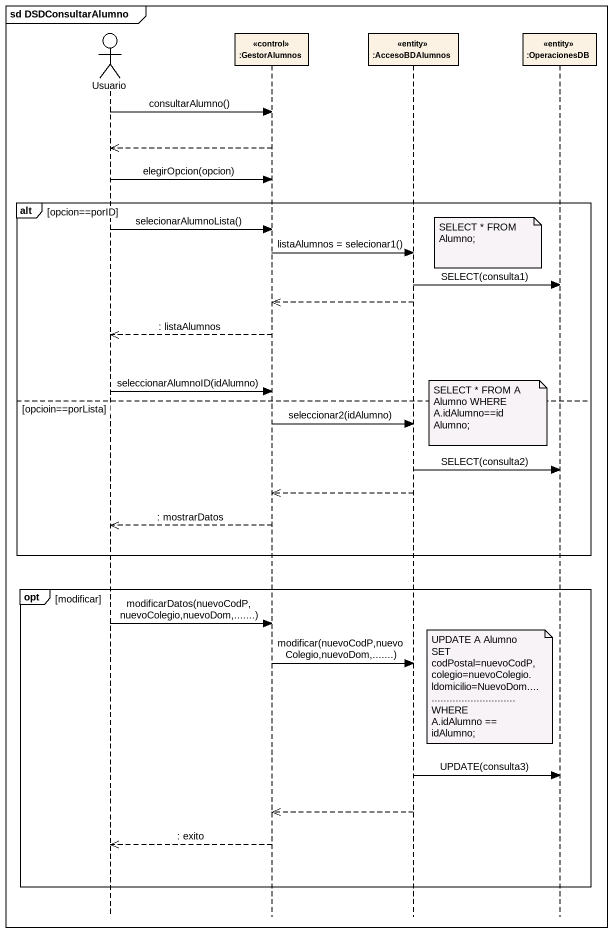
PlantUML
@startuml
mainframe sd DSDConsultarAlumno
hide footbox
actor Usuario
participant "<<control>> :GestorAlumnos" as control_GestorAlumnos
participant "<<entity>> :AccesoBDAlumnos" as entity_AccesoBDAlumnos
participant "<<entity>> :OperacionesDB" as entity_OperacionesDB

Usuario -> control_GestorAlumnos : consultarAlumno()
control_GestorAlumnos -->> Usuario
Usuario -> control_GestorAlumnos : elegirOpcion(opcion)
alt opcion==porID
  Usuario -> control_GestorAlumnos : selecionarAlumnoLista()
  note left of entity_OperacionesDB : SELECT * FROM Alumno;
  control_GestorAlumnos -> entity_AccesoBDAlumnos : listaAlumnos = selecionar1()
  entity_AccesoBDAlumnos -> entity_OperacionesDB : SELECT(consulta1)
  entity_AccesoBDAlumnos -->> control_GestorAlumnos
  control_GestorAlumnos -->> Usuario : : listaAlumnos
  Usuario -> control_GestorAlumnos : seleccionarAlumnoID(idAlumno)
else opcioin==porLista
  note left of entity_OperacionesDB : SELECT * FROM A Alumno WHERE A.idAlumno==idAlumno;
  control_GestorAlumnos -> entity_AccesoBDAlumnos : seleccionar2(idAlumno)
  entity_AccesoBDAlumnos -> entity_OperacionesDB : SELECT(consulta2)
  entity_AccesoBDAlumnos -->> control_GestorAlumnos
  control_GestorAlumnos -->> Usuario : : mostrarDatos
end
opt modificar
  Usuario -> control_GestorAlumnos : modificarDatos(nuevoCodP,nuevoColegio,nuevoDom,.......)
  control_GestorAlumnos -> entity_AccesoBDAlumnos : modificar(nuevoCodP,nuevoColegio,nuevoDom,.......)
  note left of entity_OperacionesDB
    UPDATE A Alumno SET codPostal=nuevoCodP,
    colegio=nuevoColegio. ldomicilio=NuevoDom................................WHERE
    A.idAlumno == idAlumno;
  end note
  entity_AccesoBDAlumnos -> entity_OperacionesDB : UPDATE(consulta3)
  entity_AccesoBDAlumnos -->> control_GestorAlumnos
  control_GestorAlumnos -->> Usuario : : exito
end
@enduml
